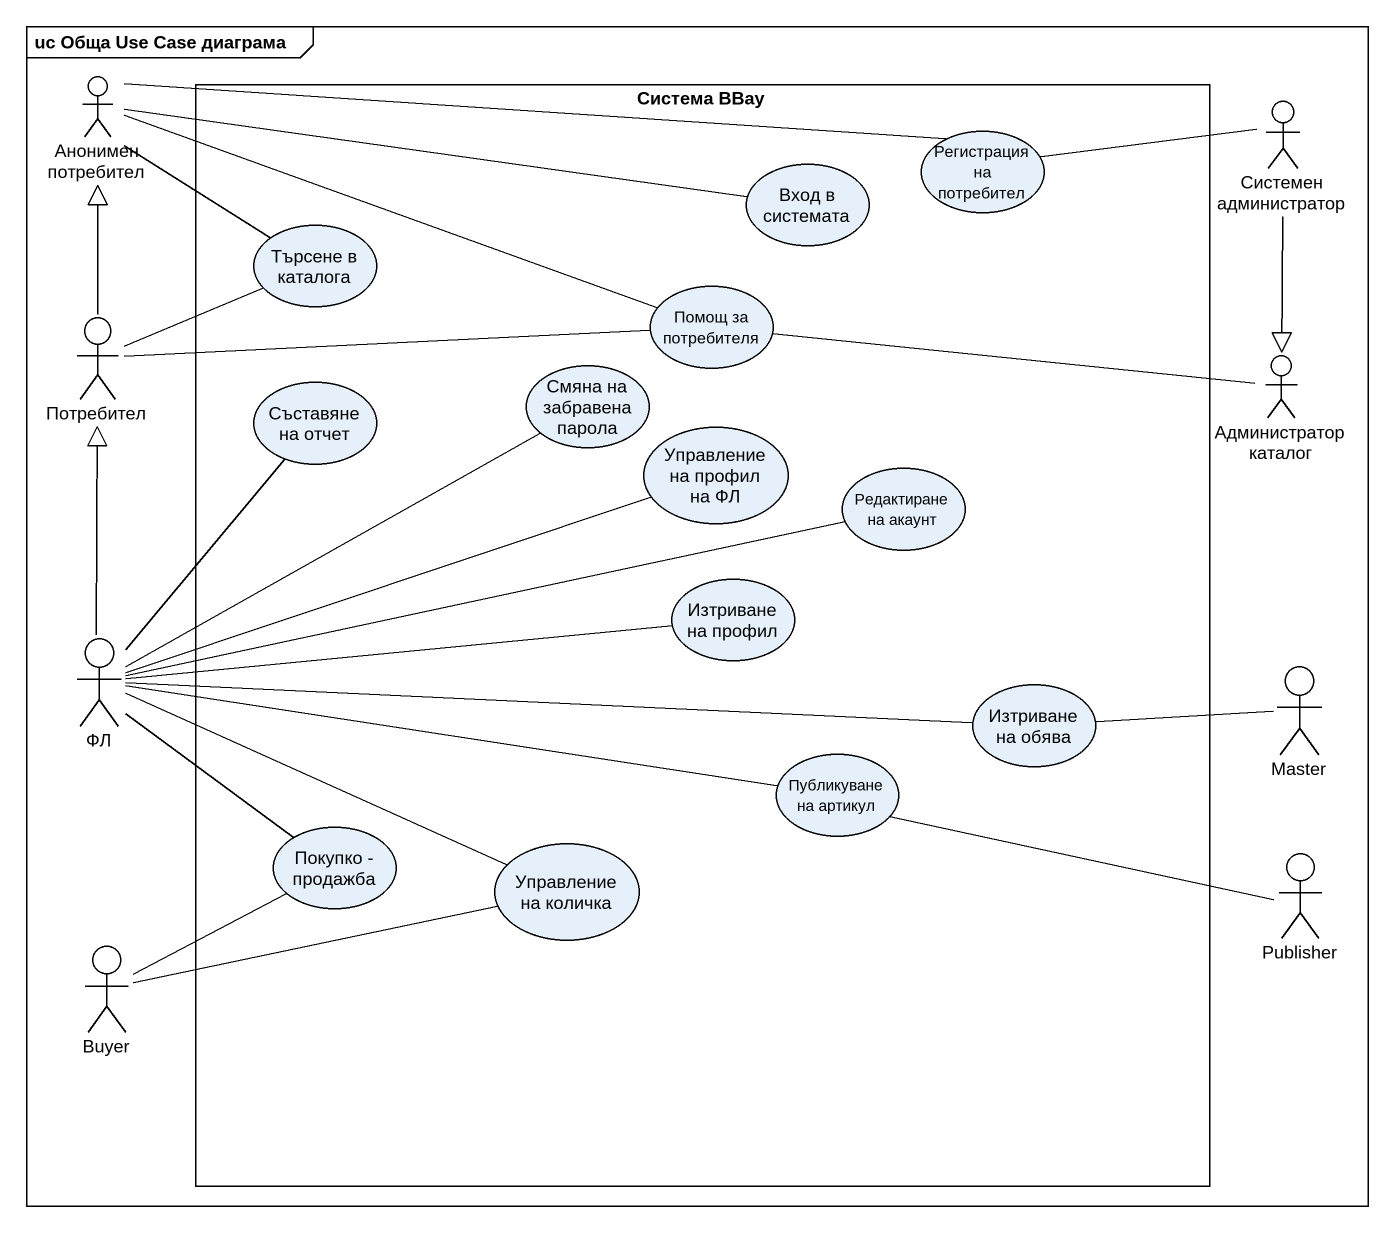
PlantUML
@startuml
mainframe uc Обща Use Case диаграма
actor "Анонимен потребител" as Анонимен_потребител
rectangle "Система BBay" as Система_BBay {
  usecase "Вход в системата" as Вход_в_системата
  usecase "Регистрация на потребител" as Регистрация_на_потребител
  usecase "Търсене в каталога" as Търсене_в_каталога
  usecase "Помощ за потребителя" as Помощ_за_потребителя
  usecase "Съставяне на отчет" as Съставяне_на_отчет
  usecase "Смяна на забравена парола" as Смяна_на_забравена_парола
  usecase "Управление на профил на ФЛ" as Управление_на_профил_на_ФЛ
  usecase "Редактиране на акаунт" as Редактиране_на_акаунт
  usecase "Изтриване на профил" as Изтриване_на_профил
  usecase "Изтриване на обява" as Изтриване_на_обява
  usecase "Публикуване на артикул" as Публикуване_на_артикул
  usecase "Покупко - продажба" as Покупко_продажба
  usecase "Управление на количка" as Управление_на_количка
}
actor "Системен администратор" as Системен_администратор
actor Потребител
actor "Администратор каталог" as Администратор_каталог
actor ФЛ
actor Master
actor Publisher
actor Buyer
Анонимен_потребител -right- Вход_в_системата
Анонимен_потребител -right- Регистрация_на_потребител
Анонимен_потребител -- Търсене_в_каталога
Анонимен_потребител -right- Помощ_за_потребителя
Системен_администратор -left- Регистрация_на_потребител
Системен_администратор --|> Администратор_каталог
Потребител -up-|> Анонимен_потребител
Потребител -right- Търсене_в_каталога
Потребител -right- Помощ_за_потребителя
Администратор_каталог -left- Помощ_за_потребителя
ФЛ -up-|> Потребител
ФЛ -up- Съставяне_на_отчет
ФЛ -right- Смяна_на_забравена_парола
ФЛ -right- Управление_на_профил_на_ФЛ
ФЛ -right- Редактиране_на_акаунт
ФЛ -right- Изтриване_на_профил
ФЛ -right- Изтриване_на_обява
ФЛ -right- Публикуване_на_артикул
ФЛ -- Покупко_продажба
ФЛ -right- Управление_на_количка
Master -left- Изтриване_на_обява
Publisher -left- Публикуване_на_артикул
Buyer -right- Покупко_продажба
Buyer -right- Управление_на_количка
@enduml
